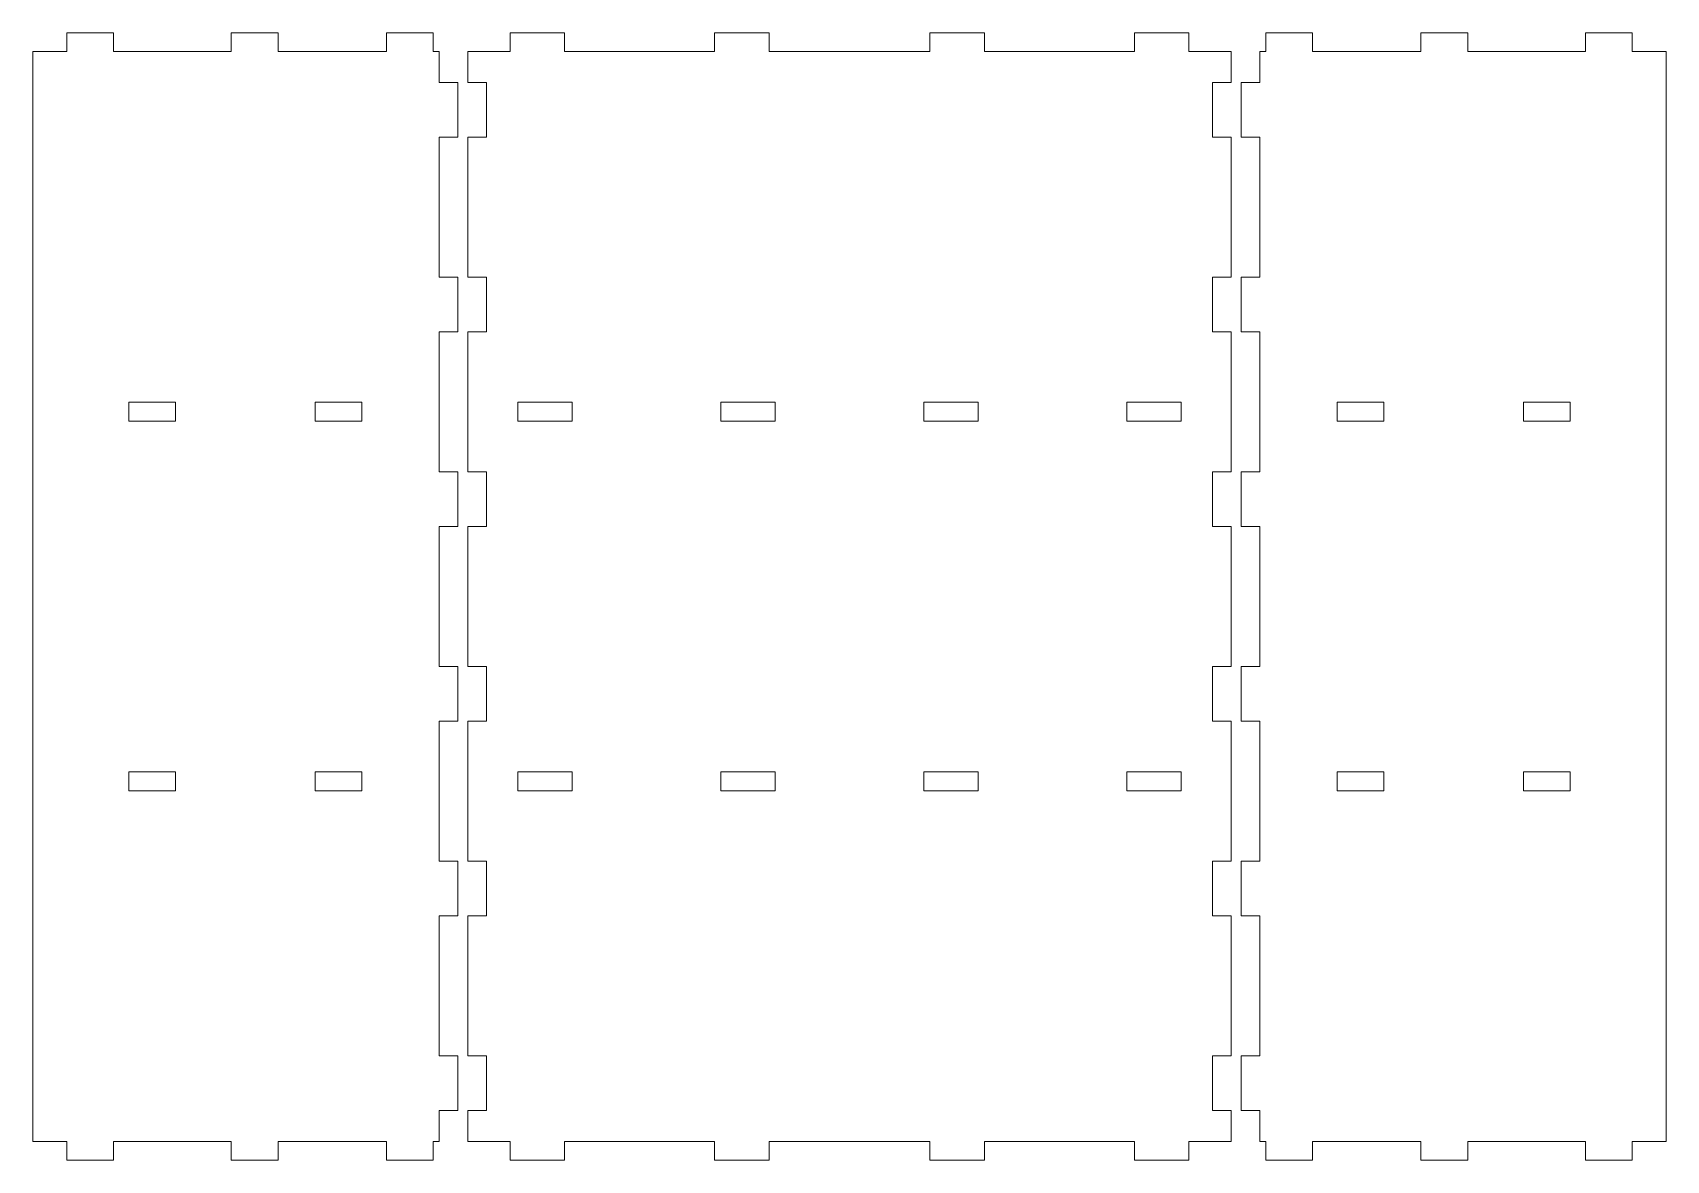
# Model space of a CAD drawing. Header units: millimetres. Extents: x -524 to 524, y -629 to 629.
# Drawn here: x -524 to 524, y -95 to 629 of the extents above; entities that cross this region are included whole.
import ezdxf

# ---------------------------------------------------------------- set-up
doc = ezdxf.new("R2010")
doc.units = ezdxf.units.MM
doc.header["$MEASUREMENT"] = 0
doc.layers.add('Layer 1', color=7, linetype='Continuous')

msp = doc.modelspace()

# ---------------------------------------------------------------- linework, layer by layer
at = {"layer": 'Layer 1', "color": 250, "lineweight": 20}
for points, knots in [([(-472.475, 617.35), (-472.475, 617.35), (-396.85, 617.35), (-396.85, 617.35), (-396.85, 617.35), (-396.85, 617.35), (-396.85, 629.35), (-396.85, 629.35), (-396.85, 629.35), (-396.85, 629.35), (-366.85, 629.35), (-366.85, 629.35), (-366.85, 629.35), (-366.85, 629.35), (-366.85, 617.35), (-366.85, 617.35), (-366.85, 617.35), (-366.85, 617.35), (-297.225, 617.35), (-297.225, 617.35), (-297.225, 617.35), (-297.225, 617.35), (-297.225, 629.35), (-297.225, 629.35), (-297.225, 629.35), (-297.225, 629.35), (-267.225, 629.35), (-267.225, 629.35), (-267.225, 629.35), (-267.225, 629.35), (-267.225, 617.35), (-267.225, 617.35), (-267.225, 617.35), (-267.225, 617.35), (-263.35, 617.35), (-263.35, 617.35), (-263.35, 617.35), (-263.35, 617.35), (-263.35, 597.35), (-263.35, 597.35), (-263.35, 597.35), (-263.35, 597.35), (-251.35, 597.35), (-251.35, 597.35), (-251.35, 597.35), (-251.35, 597.35), (-251.35, 562.35), (-251.35, 562.35), (-251.35, 562.35), (-251.35, 562.35), (-263.35, 562.35), (-263.35, 562.35), (-263.35, 562.35), (-263.35, 562.35), (-263.35, 472.35), (-263.35, 472.35), (-263.35, 472.35), (-263.35, 472.35), (-251.35, 472.35), (-251.35, 472.35), (-251.35, 472.35), (-251.35, 472.35), (-251.35, 437.35), (-251.35, 437.35), (-251.35, 437.35), (-251.35, 437.35), (-263.35, 437.35), (-263.35, 437.35), (-263.35, 437.35), (-263.35, 437.35), (-263.35, 347.35), (-263.35, 347.35), (-263.35, 347.35), (-263.35, 347.35), (-251.35, 347.35), (-251.35, 347.35), (-251.35, 347.35), (-251.35, 347.35), (-251.35, 312.35), (-251.35, 312.35), (-251.35, 312.35), (-251.35, 312.35), (-263.35, 312.35), (-263.35, 312.35), (-263.35, 312.35), (-263.35, 312.35), (-263.35, 222.35), (-263.35, 222.35), (-263.35, 222.35), (-263.35, 222.35), (-251.35, 222.35), (-251.35, 222.35), (-251.35, 222.35), (-251.35, 222.35), (-251.35, 187.35), (-251.35, 187.35), (-251.35, 187.35), (-251.35, 187.35), (-263.35, 187.35), (-263.35, 187.35), (-263.35, 187.35), (-263.35, 187.35), (-263.35, 97.35), (-263.35, 97.35), (-263.35, 97.35), (-263.35, 97.35), (-251.35, 97.35), (-251.35, 97.35), (-251.35, 97.35), (-251.35, 97.35), (-251.35, 62.35), (-251.35, 62.35), (-251.35, 62.35), (-251.35, 62.35), (-263.35, 62.35), (-263.35, 62.35), (-263.35, 62.35), (-263.35, 62.35), (-263.35, -27.65), (-263.35, -27.65), (-263.35, -27.65), (-263.35, -27.65), (-251.35, -27.65), (-251.35, -27.65), (-251.35, -27.65), (-251.35, -27.65), (-251.35, -62.65), (-251.35, -62.65), (-251.35, -62.65), (-251.35, -62.65), (-263.35, -62.65), (-263.35, -62.65), (-263.35, -62.65), (-263.35, -62.65), (-263.35, -82.65), (-263.35, -82.65), (-263.35, -82.65), (-263.35, -82.65), (-267.225, -82.65), (-267.225, -82.65), (-267.225, -82.65), (-267.225, -82.65), (-267.225, -94.65), (-267.225, -94.65), (-267.225, -94.65), (-267.225, -94.65), (-297.225, -94.65), (-297.225, -94.65), (-297.225, -94.65), (-297.225, -94.65), (-297.225, -82.65), (-297.225, -82.65), (-297.225, -82.65), (-297.225, -82.65), (-366.85, -82.65), (-366.85, -82.65), (-366.85, -82.65), (-366.85, -82.65), (-366.85, -94.65), (-366.85, -94.65), (-366.85, -94.65), (-366.85, -94.65), (-396.85, -94.65), (-396.85, -94.65), (-396.85, -94.65), (-396.85, -94.65), (-396.85, -82.65), (-396.85, -82.65), (-396.85, -82.65), (-396.85, -82.65), (-472.475, -82.65), (-472.475, -82.65), (-472.475, -82.65), (-472.475, -82.65), (-472.475, -94.65), (-472.475, -94.65), (-472.475, -94.65), (-472.475, -94.65), (-502.475, -94.65), (-502.475, -94.65), (-502.475, -94.65), (-502.475, -94.65), (-502.475, -82.65), (-502.475, -82.65), (-502.475, -82.65), (-502.475, -82.65), (-524.35, -82.65), (-524.35, -82.65), (-524.35, -82.65), (-524.35, -82.65), (-524.35, 617.35), (-524.35, 617.35), (-524.35, 617.35), (-524.35, 617.35), (-502.475, 617.35), (-502.475, 617.35), (-502.475, 617.35), (-502.475, 617.35), (-502.475, 629.35), (-502.475, 629.35), (-502.475, 629.35), (-502.475, 629.35), (-472.475, 629.35), (-472.475, 629.35), (-472.475, 629.35), (-472.475, 629.35), (-472.475, 617.35), (-472.475, 617.35)], [0, 0, 0, 0, 0.018867925, 0.018867925, 0.018867925, 0.018867925, 0.037735849, 0.037735849, 0.037735849, 0.037735849, 0.056603774, 0.056603774, 0.056603774, 0.056603774, 0.075471698, 0.075471698, 0.075471698, 0.075471698, 0.094339623, 0.094339623, 0.094339623, 0.094339623, 0.113207547, 0.113207547, 0.113207547, 0.113207547, 0.132075472, 0.132075472, 0.132075472, 0.132075472, 0.150943396, 0.150943396, 0.150943396, 0.150943396, 0.169811321, 0.169811321, 0.169811321, 0.169811321, 0.188679245, 0.188679245, 0.188679245, 0.188679245, 0.20754717, 0.20754717, 0.20754717, 0.20754717, 0.226415094, 0.226415094, 0.226415094, 0.226415094, 0.245283019, 0.245283019, 0.245283019, 0.245283019, 0.264150943, 0.264150943, 0.264150943, 0.264150943, 0.283018868, 0.283018868, 0.283018868, 0.283018868, 0.301886792, 0.301886792, 0.301886792, 0.301886792, 0.320754717, 0.320754717, 0.320754717, 0.320754717, 0.339622642, 0.339622642, 0.339622642, 0.339622642, 0.358490566, 0.358490566, 0.358490566, 0.358490566, 0.377358491, 0.377358491, 0.377358491, 0.377358491, 0.396226415, 0.396226415, 0.396226415, 0.396226415, 0.41509434, 0.41509434, 0.41509434, 0.41509434, 0.433962264, 0.433962264, 0.433962264, 0.433962264, 0.452830189, 0.452830189, 0.452830189, 0.452830189, 0.471698113, 0.471698113, 0.471698113, 0.471698113, 0.490566038, 0.490566038, 0.490566038, 0.490566038, 0.509433962, 0.509433962, 0.509433962, 0.509433962, 0.528301887, 0.528301887, 0.528301887, 0.528301887, 0.547169811, 0.547169811, 0.547169811, 0.547169811, 0.566037736, 0.566037736, 0.566037736, 0.566037736, 0.58490566, 0.58490566, 0.58490566, 0.58490566, 0.603773585, 0.603773585, 0.603773585, 0.603773585, 0.622641509, 0.622641509, 0.622641509, 0.622641509, 0.641509434, 0.641509434, 0.641509434, 0.641509434, 0.660377358, 0.660377358, 0.660377358, 0.660377358, 0.679245283, 0.679245283, 0.679245283, 0.679245283, 0.698113208, 0.698113208, 0.698113208, 0.698113208, 0.716981132, 0.716981132, 0.716981132, 0.716981132, 0.735849057, 0.735849057, 0.735849057, 0.735849057, 0.754716981, 0.754716981, 0.754716981, 0.754716981, 0.773584906, 0.773584906, 0.773584906, 0.773584906, 0.79245283, 0.79245283, 0.79245283, 0.79245283, 0.811320755, 0.811320755, 0.811320755, 0.811320755, 0.830188679, 0.830188679, 0.830188679, 0.830188679, 0.849056604, 0.849056604, 0.849056604, 0.849056604, 0.867924528, 0.867924528, 0.867924528, 0.867924528, 0.886792453, 0.886792453, 0.886792453, 0.886792453, 0.905660377, 0.905660377, 0.905660377, 0.905660377, 0.924528302, 0.924528302, 0.924528302, 0.924528302, 0.943396226, 0.943396226, 0.943396226, 0.943396226, 0.962264151, 0.962264151, 0.962264151, 0.962264151, 1, 1, 1, 1]), ([(182.9167, 617.35), (182.9167, 617.35), (86.6667, 617.35), (86.6667, 617.35), (86.6667, 617.35), (86.6667, 617.35), (86.6667, 629.35), (86.6667, 629.35), (86.6667, 629.35), (86.6667, 629.35), (51.6667, 629.35), (51.6667, 629.35), (51.6667, 629.35), (51.6667, 629.35), (51.6667, 617.35), (51.6667, 617.35), (51.6667, 617.35), (51.6667, 617.35), (-51.6667, 617.35), (-51.6667, 617.35), (-51.6667, 617.35), (-51.6667, 617.35), (-51.6667, 629.35), (-51.6667, 629.35), (-51.6667, 629.35), (-51.6667, 629.35), (-86.6667, 629.35), (-86.6667, 629.35), (-86.6667, 629.35), (-86.6667, 629.35), (-86.6667, 617.35), (-86.6667, 617.35), (-86.6667, 617.35), (-86.6667, 617.35), (-182.9167, 617.35), (-182.9167, 617.35), (-182.9167, 617.35), (-182.9167, 617.35), (-182.9167, 629.35), (-182.9167, 629.35), (-182.9167, 629.35), (-182.9167, 629.35), (-217.9167, 629.35), (-217.9167, 629.35), (-217.9167, 629.35), (-217.9167, 629.35), (-217.9167, 617.35), (-217.9167, 617.35), (-217.9167, 617.35), (-217.9167, 617.35), (-245, 617.35), (-245, 617.35), (-245, 617.35), (-245, 617.35), (-245, 597.35), (-245, 597.35), (-245, 597.35), (-245, 597.35), (-233, 597.35), (-233, 597.35), (-233, 597.35), (-233, 597.35), (-233, 562.35), (-233, 562.35), (-233, 562.35), (-233, 562.35), (-245, 562.35), (-245, 562.35), (-245, 562.35), (-245, 562.35), (-245, 472.35), (-245, 472.35), (-245, 472.35), (-245, 472.35), (-233, 472.35), (-233, 472.35), (-233, 472.35), (-233, 472.35), (-233, 437.35), (-233, 437.35), (-233, 437.35), (-233, 437.35), (-245, 437.35), (-245, 437.35), (-245, 437.35), (-245, 437.35), (-245, 347.35), (-245, 347.35), (-245, 347.35), (-245, 347.35), (-233, 347.35), (-233, 347.35), (-233, 347.35), (-233, 347.35), (-233, 312.35), (-233, 312.35), (-233, 312.35), (-233, 312.35), (-245, 312.35), (-245, 312.35), (-245, 312.35), (-245, 312.35), (-245, 222.35), (-245, 222.35), (-245, 222.35), (-245, 222.35), (-233, 222.35), (-233, 222.35), (-233, 222.35), (-233, 222.35), (-233, 187.35), (-233, 187.35), (-233, 187.35), (-233, 187.35), (-245, 187.35), (-245, 187.35), (-245, 187.35), (-245, 187.35), (-245, 97.35), (-245, 97.35), (-245, 97.35), (-245, 97.35), (-233, 97.35), (-233, 97.35), (-233, 97.35), (-233, 97.35), (-233, 62.35), (-233, 62.35), (-233, 62.35), (-233, 62.35), (-245, 62.35), (-245, 62.35), (-245, 62.35), (-245, 62.35), (-245, -27.65), (-245, -27.65), (-245, -27.65), (-245, -27.65), (-233, -27.65), (-233, -27.65), (-233, -27.65), (-233, -27.65), (-233, -62.65), (-233, -62.65), (-233, -62.65), (-233, -62.65), (-245, -62.65), (-245, -62.65), (-245, -62.65), (-245, -62.65), (-245, -82.65), (-245, -82.65), (-245, -82.65), (-245, -82.65), (-217.9167, -82.65), (-217.9167, -82.65), (-217.9167, -82.65), (-217.9167, -82.65), (-217.9167, -94.65), (-217.9167, -94.65), (-217.9167, -94.65), (-217.9167, -94.65), (-182.9167, -94.65), (-182.9167, -94.65), (-182.9167, -94.65), (-182.9167, -94.65), (-182.9167, -82.65), (-182.9167, -82.65), (-182.9167, -82.65), (-182.9167, -82.65), (-86.6667, -82.65), (-86.6667, -82.65), (-86.6667, -82.65), (-86.6667, -82.65), (-86.6667, -94.65), (-86.6667, -94.65), (-86.6667, -94.65), (-86.6667, -94.65), (-51.6667, -94.65), (-51.6667, -94.65), (-51.6667, -94.65), (-51.6667, -94.65), (-51.6667, -82.65), (-51.6667, -82.65), (-51.6667, -82.65), (-51.6667, -82.65), (51.6667, -82.65), (51.6667, -82.65), (51.6667, -82.65), (51.6667, -82.65), (51.6667, -94.65), (51.6667, -94.65), (51.6667, -94.65), (51.6667, -94.65), (86.6667, -94.65), (86.6667, -94.65), (86.6667, -94.65), (86.6667, -94.65), (86.6667, -82.65), (86.6667, -82.65), (86.6667, -82.65), (86.6667, -82.65), (182.9167, -82.65), (182.9167, -82.65), (182.9167, -82.65), (182.9167, -82.65), (182.9167, -94.65), (182.9167, -94.65), (182.9167, -94.65), (182.9167, -94.65), (217.9167, -94.65), (217.9167, -94.65), (217.9167, -94.65), (217.9167, -94.65), (217.9167, -82.65), (217.9167, -82.65), (217.9167, -82.65), (217.9167, -82.65), (245, -82.65), (245, -82.65), (245, -82.65), (245, -82.65), (245, -62.65), (245, -62.65), (245, -62.65), (245, -62.65), (233, -62.65), (233, -62.65), (233, -62.65), (233, -62.65), (233, -27.65), (233, -27.65), (233, -27.65), (233, -27.65), (245, -27.65), (245, -27.65), (245, -27.65), (245, -27.65), (245, 62.35), (245, 62.35), (245, 62.35), (245, 62.35), (233, 62.35), (233, 62.35), (233, 62.35), (233, 62.35), (233, 97.35), (233, 97.35), (233, 97.35), (233, 97.35), (245, 97.35), (245, 97.35), (245, 97.35), (245, 97.35), (245, 187.35), (245, 187.35), (245, 187.35), (245, 187.35), (233, 187.35), (233, 187.35), (233, 187.35), (233, 187.35), (233, 222.35), (233, 222.35), (233, 222.35), (233, 222.35), (245, 222.35), (245, 222.35), (245, 222.35), (245, 222.35), (245, 312.35), (245, 312.35), (245, 312.35), (245, 312.35), (233, 312.35), (233, 312.35), (233, 312.35), (233, 312.35), (233, 347.35), (233, 347.35), (233, 347.35), (233, 347.35), (245, 347.35), (245, 347.35), (245, 347.35), (245, 347.35), (245, 437.35), (245, 437.35), (245, 437.35), (245, 437.35), (233, 437.35), (233, 437.35), (233, 437.35), (233, 437.35), (233, 472.35), (233, 472.35), (233, 472.35), (233, 472.35), (245, 472.35), (245, 472.35), (245, 472.35), (245, 472.35), (245, 562.35), (245, 562.35), (245, 562.35), (245, 562.35), (233, 562.35), (233, 562.35), (233, 562.35), (233, 562.35), (233, 597.35), (233, 597.35), (233, 597.35), (233, 597.35), (245, 597.35), (245, 597.35), (245, 597.35), (245, 597.35), (245, 617.35), (245, 617.35), (245, 617.35), (245, 617.35), (217.9167, 617.35), (217.9167, 617.35), (217.9167, 617.35), (217.9167, 617.35), (217.9167, 629.35), (217.9167, 629.35), (217.9167, 629.35), (217.9167, 629.35), (182.9167, 629.35), (182.9167, 629.35), (182.9167, 629.35), (182.9167, 629.35), (182.9167, 617.35), (182.9167, 617.35)], [0, 0, 0, 0, 0.011764706, 0.011764706, 0.011764706, 0.011764706, 0.023529412, 0.023529412, 0.023529412, 0.023529412, 0.035294118, 0.035294118, 0.035294118, 0.035294118, 0.047058824, 0.047058824, 0.047058824, 0.047058824, 0.058823529, 0.058823529, 0.058823529, 0.058823529, 0.070588235, 0.070588235, 0.070588235, 0.070588235, 0.082352941, 0.082352941, 0.082352941, 0.082352941, 0.094117647, 0.094117647, 0.094117647, 0.094117647, 0.105882353, 0.105882353, 0.105882353, 0.105882353, 0.117647059, 0.117647059, 0.117647059, 0.117647059, 0.129411765, 0.129411765, 0.129411765, 0.129411765, 0.141176471, 0.141176471, 0.141176471, 0.141176471, 0.152941176, 0.152941176, 0.152941176, 0.152941176, 0.164705882, 0.164705882, 0.164705882, 0.164705882, 0.176470588, 0.176470588, 0.176470588, 0.176470588, 0.188235294, 0.188235294, 0.188235294, 0.188235294, 0.2, 0.2, 0.2, 0.2, 0.211764706, 0.211764706, 0.211764706, 0.211764706, 0.223529412, 0.223529412, 0.223529412, 0.223529412, 0.235294118, 0.235294118, 0.235294118, 0.235294118, 0.247058824, 0.247058824, 0.247058824, 0.247058824, 0.258823529, 0.258823529, 0.258823529, 0.258823529, 0.270588235, 0.270588235, 0.270588235, 0.270588235, 0.282352941, 0.282352941, 0.282352941, 0.282352941, 0.294117647, 0.294117647, 0.294117647, 0.294117647, 0.305882353, 0.305882353, 0.305882353, 0.305882353, 0.317647059, 0.317647059, 0.317647059, 0.317647059, 0.329411765, 0.329411765, 0.329411765, 0.329411765, 0.341176471, 0.341176471, 0.341176471, 0.341176471, 0.352941176, 0.352941176, 0.352941176, 0.352941176, 0.364705882, 0.364705882, 0.364705882, 0.364705882, 0.376470588, 0.376470588, 0.376470588, 0.376470588, 0.388235294, 0.388235294, 0.388235294, 0.388235294, 0.4, 0.4, 0.4, 0.4, 0.411764706, 0.411764706, 0.411764706, 0.411764706, 0.423529412, 0.423529412, 0.423529412, 0.423529412, 0.435294118, 0.435294118, 0.435294118, 0.435294118, 0.447058824, 0.447058824, 0.447058824, 0.447058824, 0.458823529, 0.458823529, 0.458823529, 0.458823529, 0.470588235, 0.470588235, 0.470588235, 0.470588235, 0.482352941, 0.482352941, 0.482352941, 0.482352941, 0.494117647, 0.494117647, 0.494117647, 0.494117647, 0.505882353, 0.505882353, 0.505882353, 0.505882353, 0.517647059, 0.517647059, 0.517647059, 0.517647059, 0.529411765, 0.529411765, 0.529411765, 0.529411765, 0.541176471, 0.541176471, 0.541176471, 0.541176471, 0.552941176, 0.552941176, 0.552941176, 0.552941176, 0.564705882, 0.564705882, 0.564705882, 0.564705882, 0.576470588, 0.576470588, 0.576470588, 0.576470588, 0.588235294, 0.588235294, 0.588235294, 0.588235294, 0.6, 0.6, 0.6, 0.6, 0.611764706, 0.611764706, 0.611764706, 0.611764706, 0.623529412, 0.623529412, 0.623529412, 0.623529412, 0.635294118, 0.635294118, 0.635294118, 0.635294118, 0.647058824, 0.647058824, 0.647058824, 0.647058824, 0.658823529, 0.658823529, 0.658823529, 0.658823529, 0.670588235, 0.670588235, 0.670588235, 0.670588235, 0.682352941, 0.682352941, 0.682352941, 0.682352941, 0.694117647, 0.694117647, 0.694117647, 0.694117647, 0.705882353, 0.705882353, 0.705882353, 0.705882353, 0.717647059, 0.717647059, 0.717647059, 0.717647059, 0.729411765, 0.729411765, 0.729411765, 0.729411765, 0.741176471, 0.741176471, 0.741176471, 0.741176471, 0.752941176, 0.752941176, 0.752941176, 0.752941176, 0.764705882, 0.764705882, 0.764705882, 0.764705882, 0.776470588, 0.776470588, 0.776470588, 0.776470588, 0.788235294, 0.788235294, 0.788235294, 0.788235294, 0.8, 0.8, 0.8, 0.8, 0.811764706, 0.811764706, 0.811764706, 0.811764706, 0.823529412, 0.823529412, 0.823529412, 0.823529412, 0.835294118, 0.835294118, 0.835294118, 0.835294118, 0.847058824, 0.847058824, 0.847058824, 0.847058824, 0.858823529, 0.858823529, 0.858823529, 0.858823529, 0.870588235, 0.870588235, 0.870588235, 0.870588235, 0.882352941, 0.882352941, 0.882352941, 0.882352941, 0.894117647, 0.894117647, 0.894117647, 0.894117647, 0.905882353, 0.905882353, 0.905882353, 0.905882353, 0.917647059, 0.917647059, 0.917647059, 0.917647059, 0.929411765, 0.929411765, 0.929411765, 0.929411765, 0.941176471, 0.941176471, 0.941176471, 0.941176471, 0.952941176, 0.952941176, 0.952941176, 0.952941176, 0.964705882, 0.964705882, 0.964705882, 0.964705882, 0.976470588, 0.976470588, 0.976470588, 0.976470588, 1, 1, 1, 1]), ([(472.475, 617.35), (472.475, 617.35), (396.85, 617.35), (396.85, 617.35), (396.85, 617.35), (396.85, 617.35), (396.85, 629.35), (396.85, 629.35), (396.85, 629.35), (396.85, 629.35), (366.85, 629.35), (366.85, 629.35), (366.85, 629.35), (366.85, 629.35), (366.85, 617.35), (366.85, 617.35), (366.85, 617.35), (366.85, 617.35), (297.225, 617.35), (297.225, 617.35), (297.225, 617.35), (297.225, 617.35), (297.225, 629.35), (297.225, 629.35), (297.225, 629.35), (297.225, 629.35), (267.225, 629.35), (267.225, 629.35), (267.225, 629.35), (267.225, 629.35), (267.225, 617.35), (267.225, 617.35), (267.225, 617.35), (267.225, 617.35), (263.35, 617.35), (263.35, 617.35), (263.35, 617.35), (263.35, 617.35), (263.35, 597.35), (263.35, 597.35), (263.35, 597.35), (263.35, 597.35), (251.35, 597.35), (251.35, 597.35), (251.35, 597.35), (251.35, 597.35), (251.35, 562.35), (251.35, 562.35), (251.35, 562.35), (251.35, 562.35), (263.35, 562.35), (263.35, 562.35), (263.35, 562.35), (263.35, 562.35), (263.35, 472.35), (263.35, 472.35), (263.35, 472.35), (263.35, 472.35), (251.35, 472.35), (251.35, 472.35), (251.35, 472.35), (251.35, 472.35), (251.35, 437.35), (251.35, 437.35), (251.35, 437.35), (251.35, 437.35), (263.35, 437.35), (263.35, 437.35), (263.35, 437.35), (263.35, 437.35), (263.35, 347.35), (263.35, 347.35), (263.35, 347.35), (263.35, 347.35), (251.35, 347.35), (251.35, 347.35), (251.35, 347.35), (251.35, 347.35), (251.35, 312.35), (251.35, 312.35), (251.35, 312.35), (251.35, 312.35), (263.35, 312.35), (263.35, 312.35), (263.35, 312.35), (263.35, 312.35), (263.35, 222.35), (263.35, 222.35), (263.35, 222.35), (263.35, 222.35), (251.35, 222.35), (251.35, 222.35), (251.35, 222.35), (251.35, 222.35), (251.35, 187.35), (251.35, 187.35), (251.35, 187.35), (251.35, 187.35), (263.35, 187.35), (263.35, 187.35), (263.35, 187.35), (263.35, 187.35), (263.35, 97.35), (263.35, 97.35), (263.35, 97.35), (263.35, 97.35), (251.35, 97.35), (251.35, 97.35), (251.35, 97.35), (251.35, 97.35), (251.35, 62.35), (251.35, 62.35), (251.35, 62.35), (251.35, 62.35), (263.35, 62.35), (263.35, 62.35), (263.35, 62.35), (263.35, 62.35), (263.35, -27.65), (263.35, -27.65), (263.35, -27.65), (263.35, -27.65), (251.35, -27.65), (251.35, -27.65), (251.35, -27.65), (251.35, -27.65), (251.35, -62.65), (251.35, -62.65), (251.35, -62.65), (251.35, -62.65), (263.35, -62.65), (263.35, -62.65), (263.35, -62.65), (263.35, -62.65), (263.35, -82.65), (263.35, -82.65), (263.35, -82.65), (263.35, -82.65), (267.225, -82.65), (267.225, -82.65), (267.225, -82.65), (267.225, -82.65), (267.225, -94.65), (267.225, -94.65), (267.225, -94.65), (267.225, -94.65), (297.225, -94.65), (297.225, -94.65), (297.225, -94.65), (297.225, -94.65), (297.225, -82.65), (297.225, -82.65), (297.225, -82.65), (297.225, -82.65), (366.85, -82.65), (366.85, -82.65), (366.85, -82.65), (366.85, -82.65), (366.85, -94.65), (366.85, -94.65), (366.85, -94.65), (366.85, -94.65), (396.85, -94.65), (396.85, -94.65), (396.85, -94.65), (396.85, -94.65), (396.85, -82.65), (396.85, -82.65), (396.85, -82.65), (396.85, -82.65), (472.475, -82.65), (472.475, -82.65), (472.475, -82.65), (472.475, -82.65), (472.475, -94.65), (472.475, -94.65), (472.475, -94.65), (472.475, -94.65), (502.475, -94.65), (502.475, -94.65), (502.475, -94.65), (502.475, -94.65), (502.475, -82.65), (502.475, -82.65), (502.475, -82.65), (502.475, -82.65), (524.35, -82.65), (524.35, -82.65), (524.35, -82.65), (524.35, -82.65), (524.35, 617.35), (524.35, 617.35), (524.35, 617.35), (524.35, 617.35), (502.475, 617.35), (502.475, 617.35), (502.475, 617.35), (502.475, 617.35), (502.475, 629.35), (502.475, 629.35), (502.475, 629.35), (502.475, 629.35), (472.475, 629.35), (472.475, 629.35), (472.475, 629.35), (472.475, 629.35), (472.475, 617.35), (472.475, 617.35)], [0, 0, 0, 0, 0.018867925, 0.018867925, 0.018867925, 0.018867925, 0.037735849, 0.037735849, 0.037735849, 0.037735849, 0.056603774, 0.056603774, 0.056603774, 0.056603774, 0.075471698, 0.075471698, 0.075471698, 0.075471698, 0.094339623, 0.094339623, 0.094339623, 0.094339623, 0.113207547, 0.113207547, 0.113207547, 0.113207547, 0.132075472, 0.132075472, 0.132075472, 0.132075472, 0.150943396, 0.150943396, 0.150943396, 0.150943396, 0.169811321, 0.169811321, 0.169811321, 0.169811321, 0.188679245, 0.188679245, 0.188679245, 0.188679245, 0.20754717, 0.20754717, 0.20754717, 0.20754717, 0.226415094, 0.226415094, 0.226415094, 0.226415094, 0.245283019, 0.245283019, 0.245283019, 0.245283019, 0.264150943, 0.264150943, 0.264150943, 0.264150943, 0.283018868, 0.283018868, 0.283018868, 0.283018868, 0.301886792, 0.301886792, 0.301886792, 0.301886792, 0.320754717, 0.320754717, 0.320754717, 0.320754717, 0.339622642, 0.339622642, 0.339622642, 0.339622642, 0.358490566, 0.358490566, 0.358490566, 0.358490566, 0.377358491, 0.377358491, 0.377358491, 0.377358491, 0.396226415, 0.396226415, 0.396226415, 0.396226415, 0.41509434, 0.41509434, 0.41509434, 0.41509434, 0.433962264, 0.433962264, 0.433962264, 0.433962264, 0.452830189, 0.452830189, 0.452830189, 0.452830189, 0.471698113, 0.471698113, 0.471698113, 0.471698113, 0.490566038, 0.490566038, 0.490566038, 0.490566038, 0.509433962, 0.509433962, 0.509433962, 0.509433962, 0.528301887, 0.528301887, 0.528301887, 0.528301887, 0.547169811, 0.547169811, 0.547169811, 0.547169811, 0.566037736, 0.566037736, 0.566037736, 0.566037736, 0.58490566, 0.58490566, 0.58490566, 0.58490566, 0.603773585, 0.603773585, 0.603773585, 0.603773585, 0.622641509, 0.622641509, 0.622641509, 0.622641509, 0.641509434, 0.641509434, 0.641509434, 0.641509434, 0.660377358, 0.660377358, 0.660377358, 0.660377358, 0.679245283, 0.679245283, 0.679245283, 0.679245283, 0.698113208, 0.698113208, 0.698113208, 0.698113208, 0.716981132, 0.716981132, 0.716981132, 0.716981132, 0.735849057, 0.735849057, 0.735849057, 0.735849057, 0.754716981, 0.754716981, 0.754716981, 0.754716981, 0.773584906, 0.773584906, 0.773584906, 0.773584906, 0.79245283, 0.79245283, 0.79245283, 0.79245283, 0.811320755, 0.811320755, 0.811320755, 0.811320755, 0.830188679, 0.830188679, 0.830188679, 0.830188679, 0.849056604, 0.849056604, 0.849056604, 0.849056604, 0.867924528, 0.867924528, 0.867924528, 0.867924528, 0.886792453, 0.886792453, 0.886792453, 0.886792453, 0.905660377, 0.905660377, 0.905660377, 0.905660377, 0.924528302, 0.924528302, 0.924528302, 0.924528302, 0.943396226, 0.943396226, 0.943396226, 0.943396226, 0.962264151, 0.962264151, 0.962264151, 0.962264151, 1, 1, 1, 1]), ([(-432.6, 392.0167), (-432.6, 392.0167), (-462.6, 392.0167), (-462.6, 392.0167), (-462.6, 392.0167), (-462.6, 392.0167), (-462.6, 380.0167), (-462.6, 380.0167), (-462.6, 380.0167), (-462.6, 380.0167), (-432.6, 380.0167), (-432.6, 380.0167), (-432.6, 380.0167), (-432.6, 380.0167), (-432.6, 392.0167), (-432.6, 392.0167)], [0, 0, 0, 0, 0.2, 0.2, 0.2, 0.2, 0.4, 0.4, 0.4, 0.4, 0.6, 0.6, 0.6, 0.6, 1, 1, 1, 1]), ([(-313.1, 392.0167), (-313.1, 392.0167), (-343.1, 392.0167), (-343.1, 392.0167), (-343.1, 392.0167), (-343.1, 392.0167), (-343.1, 380.0167), (-343.1, 380.0167), (-343.1, 380.0167), (-343.1, 380.0167), (-313.1, 380.0167), (-313.1, 380.0167), (-313.1, 380.0167), (-313.1, 380.0167), (-313.1, 392.0167), (-313.1, 392.0167)], [0, 0, 0, 0, 0.2, 0.2, 0.2, 0.2, 0.4, 0.4, 0.4, 0.4, 0.6, 0.6, 0.6, 0.6, 1, 1, 1, 1]), ([(-213, 392.0167), (-213, 392.0167), (-178, 392.0167), (-178, 392.0167), (-178, 392.0167), (-178, 392.0167), (-178, 380.0167), (-178, 380.0167), (-178, 380.0167), (-178, 380.0167), (-213, 380.0167), (-213, 380.0167), (-213, 380.0167), (-213, 380.0167), (-213, 392.0167), (-213, 392.0167)], [0, 0, 0, 0, 0.2, 0.2, 0.2, 0.2, 0.4, 0.4, 0.4, 0.4, 0.6, 0.6, 0.6, 0.6, 1, 1, 1, 1]), ([(-47.6667, 392.0167), (-47.6667, 392.0167), (-47.6667, 380.0167), (-47.6667, 380.0167), (-47.6667, 380.0167), (-47.6667, 380.0167), (-82.6667, 380.0167), (-82.6667, 380.0167), (-82.6667, 380.0167), (-82.6667, 380.0167), (-82.6667, 392.0167), (-82.6667, 392.0167), (-82.6667, 392.0167), (-82.6667, 392.0167), (-47.6667, 392.0167), (-47.6667, 392.0167)], [0, 0, 0, 0, 0.2, 0.2, 0.2, 0.2, 0.4, 0.4, 0.4, 0.4, 0.6, 0.6, 0.6, 0.6, 1, 1, 1, 1]), ([(47.6667, 392.0167), (47.6667, 392.0167), (82.6667, 392.0167), (82.6667, 392.0167), (82.6667, 392.0167), (82.6667, 392.0167), (82.6667, 380.0167), (82.6667, 380.0167), (82.6667, 380.0167), (82.6667, 380.0167), (47.6667, 380.0167), (47.6667, 380.0167), (47.6667, 380.0167), (47.6667, 380.0167), (47.6667, 392.0167), (47.6667, 392.0167)], [0, 0, 0, 0, 0.2, 0.2, 0.2, 0.2, 0.4, 0.4, 0.4, 0.4, 0.6, 0.6, 0.6, 0.6, 1, 1, 1, 1]), ([(178, 380.0167), (178, 380.0167), (178, 392.0167), (178, 392.0167), (178, 392.0167), (178, 392.0167), (213, 392.0167), (213, 392.0167), (213, 392.0167), (213, 392.0167), (213, 380.0167), (213, 380.0167), (213, 380.0167), (213, 380.0167), (178, 380.0167), (178, 380.0167)], [0, 0, 0, 0, 0.2, 0.2, 0.2, 0.2, 0.4, 0.4, 0.4, 0.4, 0.6, 0.6, 0.6, 0.6, 1, 1, 1, 1]), ([(313.1, 392.0167), (313.1, 392.0167), (343.1, 392.0167), (343.1, 392.0167), (343.1, 392.0167), (343.1, 392.0167), (343.1, 380.0167), (343.1, 380.0167), (343.1, 380.0167), (343.1, 380.0167), (313.1, 380.0167), (313.1, 380.0167), (313.1, 380.0167), (313.1, 380.0167), (313.1, 392.0167), (313.1, 392.0167)], [0, 0, 0, 0, 0.2, 0.2, 0.2, 0.2, 0.4, 0.4, 0.4, 0.4, 0.6, 0.6, 0.6, 0.6, 1, 1, 1, 1]), ([(432.6, 392.0167), (432.6, 392.0167), (462.6, 392.0167), (462.6, 392.0167), (462.6, 392.0167), (462.6, 392.0167), (462.6, 380.0167), (462.6, 380.0167), (462.6, 380.0167), (462.6, 380.0167), (432.6, 380.0167), (432.6, 380.0167), (432.6, 380.0167), (432.6, 380.0167), (432.6, 392.0167), (432.6, 392.0167)], [0, 0, 0, 0, 0.2, 0.2, 0.2, 0.2, 0.4, 0.4, 0.4, 0.4, 0.6, 0.6, 0.6, 0.6, 1, 1, 1, 1]), ([(-432.6, 154.6833), (-432.6, 154.6833), (-462.6, 154.6833), (-462.6, 154.6833), (-462.6, 154.6833), (-462.6, 154.6833), (-462.6, 142.6833), (-462.6, 142.6833), (-462.6, 142.6833), (-462.6, 142.6833), (-432.6, 142.6833), (-432.6, 142.6833), (-432.6, 142.6833), (-432.6, 142.6833), (-432.6, 154.6833), (-432.6, 154.6833)], [0, 0, 0, 0, 0.2, 0.2, 0.2, 0.2, 0.4, 0.4, 0.4, 0.4, 0.6, 0.6, 0.6, 0.6, 1, 1, 1, 1]), ([(-313.1, 154.6833), (-313.1, 154.6833), (-343.1, 154.6833), (-343.1, 154.6833), (-343.1, 154.6833), (-343.1, 154.6833), (-343.1, 142.6833), (-343.1, 142.6833), (-343.1, 142.6833), (-343.1, 142.6833), (-313.1, 142.6833), (-313.1, 142.6833), (-313.1, 142.6833), (-313.1, 142.6833), (-313.1, 154.6833), (-313.1, 154.6833)], [0, 0, 0, 0, 0.2, 0.2, 0.2, 0.2, 0.4, 0.4, 0.4, 0.4, 0.6, 0.6, 0.6, 0.6, 1, 1, 1, 1]), ([(-213, 154.6833), (-213, 154.6833), (-178, 154.6833), (-178, 154.6833), (-178, 154.6833), (-178, 154.6833), (-178, 142.6833), (-178, 142.6833), (-178, 142.6833), (-178, 142.6833), (-213, 142.6833), (-213, 142.6833), (-213, 142.6833), (-213, 142.6833), (-213, 154.6833), (-213, 154.6833)], [0, 0, 0, 0, 0.2, 0.2, 0.2, 0.2, 0.4, 0.4, 0.4, 0.4, 0.6, 0.6, 0.6, 0.6, 1, 1, 1, 1]), ([(-82.6667, 154.6833), (-82.6667, 154.6833), (-47.6667, 154.6833), (-47.6667, 154.6833), (-47.6667, 154.6833), (-47.6667, 154.6833), (-47.6667, 142.6833), (-47.6667, 142.6833), (-47.6667, 142.6833), (-47.6667, 142.6833), (-82.6667, 142.6833), (-82.6667, 142.6833), (-82.6667, 142.6833), (-82.6667, 142.6833), (-82.6667, 154.6833), (-82.6667, 154.6833)], [0, 0, 0, 0, 0.2, 0.2, 0.2, 0.2, 0.4, 0.4, 0.4, 0.4, 0.6, 0.6, 0.6, 0.6, 1, 1, 1, 1]), ([(47.6667, 154.6833), (47.6667, 154.6833), (82.6667, 154.6833), (82.6667, 154.6833), (82.6667, 154.6833), (82.6667, 154.6833), (82.6667, 142.6833), (82.6667, 142.6833), (82.6667, 142.6833), (82.6667, 142.6833), (47.6667, 142.6833), (47.6667, 142.6833), (47.6667, 142.6833), (47.6667, 142.6833), (47.6667, 154.6833), (47.6667, 154.6833)], [0, 0, 0, 0, 0.2, 0.2, 0.2, 0.2, 0.4, 0.4, 0.4, 0.4, 0.6, 0.6, 0.6, 0.6, 1, 1, 1, 1]), ([(178, 142.6833), (178, 142.6833), (178, 154.6833), (178, 154.6833), (178, 154.6833), (178, 154.6833), (213, 154.6833), (213, 154.6833), (213, 154.6833), (213, 154.6833), (213, 142.6833), (213, 142.6833), (213, 142.6833), (213, 142.6833), (178, 142.6833), (178, 142.6833)], [0, 0, 0, 0, 0.2, 0.2, 0.2, 0.2, 0.4, 0.4, 0.4, 0.4, 0.6, 0.6, 0.6, 0.6, 1, 1, 1, 1]), ([(313.1, 154.6833), (313.1, 154.6833), (343.1, 154.6833), (343.1, 154.6833), (343.1, 154.6833), (343.1, 154.6833), (343.1, 142.6833), (343.1, 142.6833), (343.1, 142.6833), (343.1, 142.6833), (313.1, 142.6833), (313.1, 142.6833), (313.1, 142.6833), (313.1, 142.6833), (313.1, 154.6833), (313.1, 154.6833)], [0, 0, 0, 0, 0.2, 0.2, 0.2, 0.2, 0.4, 0.4, 0.4, 0.4, 0.6, 0.6, 0.6, 0.6, 1, 1, 1, 1]), ([(432.6, 154.6833), (432.6, 154.6833), (462.6, 154.6833), (462.6, 154.6833), (462.6, 154.6833), (462.6, 154.6833), (462.6, 142.6833), (462.6, 142.6833), (462.6, 142.6833), (462.6, 142.6833), (432.6, 142.6833), (432.6, 142.6833), (432.6, 142.6833), (432.6, 142.6833), (432.6, 154.6833), (432.6, 154.6833)], [0, 0, 0, 0, 0.2, 0.2, 0.2, 0.2, 0.4, 0.4, 0.4, 0.4, 0.6, 0.6, 0.6, 0.6, 1, 1, 1, 1])]:
    msp.add_open_spline(points, degree=3, knots=knots, dxfattribs=at)

doc.saveas('drawing.dxf')
